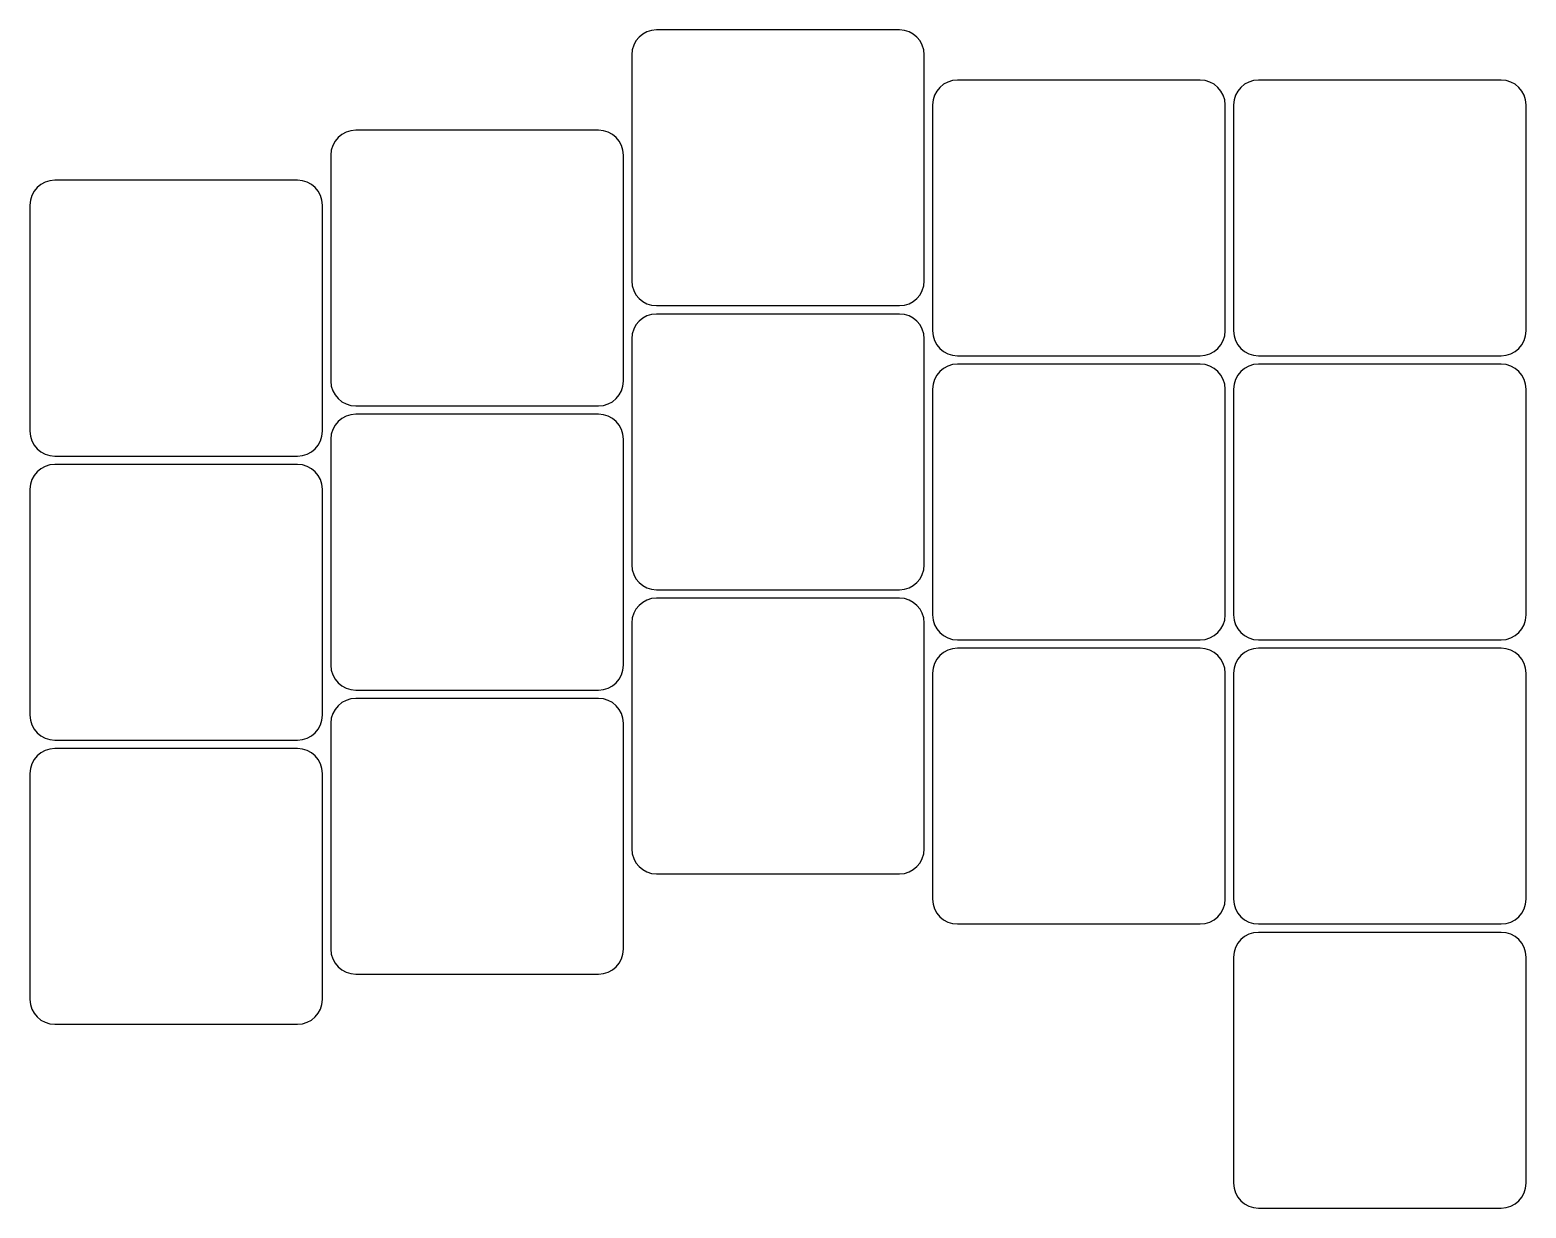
# Model space of a CAD drawing. Header units: millimetres. Extents: x -8.8 to 80.8, y -19.2 to 51.2.
import ezdxf

# ---------------------------------------------------------------- set-up
doc = ezdxf.new("R2010")
doc.units = ezdxf.units.MM

msp = doc.modelspace()

# ---------------------------------------------------------------- linework, layer by layer
for p, q in [((43.26, 51.25), (28.74, 51.25)), ((27.25, 49.76), (27.25, 36.24)), ((44.75, 36.24), (44.75, 49.76)), ((61.26, 48.25), (46.74, 48.25)), ((79.26, 48.25), (64.74, 48.25)), ((45.25, 46.76), (45.25, 33.24)), ((62.75, 33.24), (62.75, 46.76)), ((63.25, 46.76), (63.25, 33.24)), ((80.75, 33.24), (80.75, 46.76)), ((25.26, 45.25), (10.74, 45.25)), ((9.25, 43.76), (9.25, 30.24)), ((26.75, 30.24), (26.75, 43.76)), ((7.26, 42.25), (-7.26, 42.25)), ((-8.75, 40.76), (-8.75, 27.24)), ((8.75, 27.24), (8.75, 40.76)), ((28.74, 34.75), (43.26, 34.75)), ((43.26, 34.25), (28.74, 34.25)), ((27.25, 32.76), (27.25, 19.24)), ((44.75, 19.24), (44.75, 32.76)), ((46.74, 31.75), (61.26, 31.75)), ((64.74, 31.75), (79.26, 31.75)), ((61.26, 31.25), (46.74, 31.25)), ((79.26, 31.25), (64.74, 31.25)), ((45.25, 29.76), (45.25, 16.24)), ((62.75, 16.24), (62.75, 29.76)), ((63.25, 29.76), (63.25, 16.24)), ((80.75, 16.24), (80.75, 29.76)), ((10.74, 28.75), (25.26, 28.75)), ((25.26, 28.25), (10.74, 28.25)), ((9.25, 26.76), (9.25, 13.24)), ((26.75, 13.24), (26.75, 26.76)), ((-7.26, 25.75), (7.26, 25.75)), ((7.26, 25.25), (-7.26, 25.25)), ((-8.75, 23.76), (-8.75, 10.24)), ((8.75, 10.24), (8.75, 23.76)), ((28.74, 17.75), (43.26, 17.75)), ((43.26, 17.25), (28.74, 17.25)), ((27.25, 15.76), (27.25, 2.24)), ((44.75, 2.24), (44.75, 15.76)), ((46.74, 14.75), (61.26, 14.75)), ((64.74, 14.75), (79.26, 14.75)), ((61.26, 14.25), (46.74, 14.25)), ((79.26, 14.25), (64.74, 14.25)), ((45.25, 12.76), (45.25, -0.76)), ((62.75, -0.76), (62.75, 12.76)), ((63.25, 12.76), (63.25, -0.76)), ((80.75, -0.76), (80.75, 12.76)), ((10.74, 11.75), (25.26, 11.75)), ((25.26, 11.25), (10.74, 11.25)), ((9.25, 9.76), (9.25, -3.76)), ((26.75, -3.76), (26.75, 9.76)), ((-7.26, 8.75), (7.26, 8.75)), ((7.26, 8.25), (-7.26, 8.25)), ((-8.75, 6.76), (-8.75, -6.76)), ((8.75, -6.76), (8.75, 6.76)), ((28.74, 0.75), (43.26, 0.75)), ((46.74, -2.25), (61.26, -2.25)), ((64.74, -2.25), (79.26, -2.25)), ((79.26, -2.75), (64.74, -2.75)), ((63.25, -4.24), (63.25, -17.76)), ((80.75, -17.76), (80.75, -4.24)), ((10.74, -5.25), (25.26, -5.25)), ((-7.26, -8.25), (7.26, -8.25)), ((64.74, -19.25), (79.26, -19.25))]:
    msp.add_line(p, q)
for centre, start, end in [((28.74, 49.76), 90, 180), ((43.26, 49.76), 0, 90), ((46.74, 46.76), 90, 180), ((61.26, 46.76), 0, 90), ((64.74, 46.76), 90, 180), ((79.26, 46.76), 0, 90), ((10.74, 43.76), 90, 180), ((25.26, 43.76), 0, 90), ((-7.26, 40.76), 90, 180), ((7.26, 40.76), 0, 90), ((28.74, 36.24), 180, 270), ((43.26, 36.24), 270, 0), ((28.74, 32.76), 90, 180), ((43.26, 32.76), 0, 90), ((46.74, 33.24), 180, 270), ((61.26, 33.24), 270, 0), ((64.74, 33.24), 180, 270), ((79.26, 33.24), 270, 0), ((46.74, 29.76), 90, 180), ((61.26, 29.76), 0, 90), ((64.74, 29.76), 90, 180), ((79.26, 29.76), 0, 90), ((10.74, 30.24), 180, 270), ((25.26, 30.24), 270, 0), ((10.74, 26.76), 90, 180), ((25.26, 26.76), 0, 90), ((-7.26, 27.24), 180, 270), ((7.26, 27.24), 270, 0), ((-7.26, 23.76), 90, 180), ((7.26, 23.76), 0, 90), ((28.74, 19.24), 180, 270), ((43.26, 19.24), 270, 0), ((28.74, 15.76), 90, 180), ((43.26, 15.76), 0, 90), ((46.74, 16.24), 180, 270), ((61.26, 16.24), 270, 0), ((64.74, 16.24), 180, 270), ((79.26, 16.24), 270, 0), ((46.74, 12.76), 90, 180), ((61.26, 12.76), 0, 90), ((64.74, 12.76), 90, 180), ((79.26, 12.76), 0, 90), ((10.74, 13.24), 180, 270), ((25.26, 13.24), 270, 0), ((10.74, 9.76), 90, 180), ((25.26, 9.76), 0, 90), ((-7.26, 10.24), 180, 270), ((7.26, 10.24), 270, 0), ((-7.26, 6.76), 90, 180), ((7.26, 6.76), 0, 90), ((28.74, 2.24), 180, 270), ((43.26, 2.24), 270, 0), ((46.74, -0.76), 180, 270), ((61.26, -0.76), 270, 0), ((64.74, -0.76), 180, 270), ((79.26, -0.76), 270, 0), ((64.74, -4.24), 90, 180), ((79.26, -4.24), 0, 90), ((10.74, -3.76), 180, 270), ((25.26, -3.76), 270, 0), ((-7.26, -6.76), 180, 270), ((7.26, -6.76), 270, 0), ((64.74, -17.76), 180, 270), ((79.26, -17.76), 270, 0)]:
    msp.add_arc(centre, 1.49, start, end)

doc.saveas('drawing.dxf')
